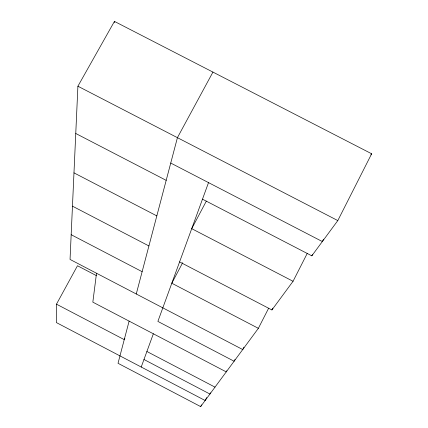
<?xml version="1.0" encoding="UTF-8"?>
<svg xmlns="http://www.w3.org/2000/svg" width="428" height="428" viewBox="0 0 428 428"><rect width="100%" height="100%" fill="white"/><g stroke="black" fill="none" stroke-linecap="round" stroke-linejoin="round"><path stroke-width="0.64" d="M96.391 275.627L77.479 265.751L56.475 304.174L56.346 322.562L205.146 400.512L206.671 397.542M202.481 199.17L311.814 255.837L337.804 220.581L371.654 153.78L114.442 21.4L77.907 86.215L70.048 259.432L242.719 349.548L243.928 347.183M114.308 22.716L114.442 21.4M96.509 273.241L92.833 302.152L226.246 371.889L226.851 370.718M129.122 321.118L118.021 363.292L200.657 406.6L258.362 328.33L268.64 308.214M136.264 293.988L177.427 137.666L212.941 72.091M141.224 367.026L153.352 333.786M208.522 182.617L157.873 321.412L234.105 361.232L235.009 359.466M323.547 239.177L322.343 241.553L170.74 163.052M179.583 261.909L271.914 309.952L293.052 281.282L307.24 253.408M311.814 255.837L312.413 254.649M271.914 309.952L272.818 308.176M200.657 406.6L201.561 404.84M210.528 392.851L209.918 394.033L143.969 359.504M206.344 201.112L191.717 228.664L293.052 281.282M182.66 262.722L171.805 283.229L258.362 328.33M124.869 338.468L124.248 339.639L56.475 304.174M370.894 154.861L371.654 153.78M77.907 86.215L337.804 220.581M75.761 133.483L166.187 180.354M73.974 172.859L156.83 215.894M72.466 206.162L148.917 245.95M71.171 234.704L142.139 271.689M146.895 351.49L215.006 387.137"/></g></svg>
